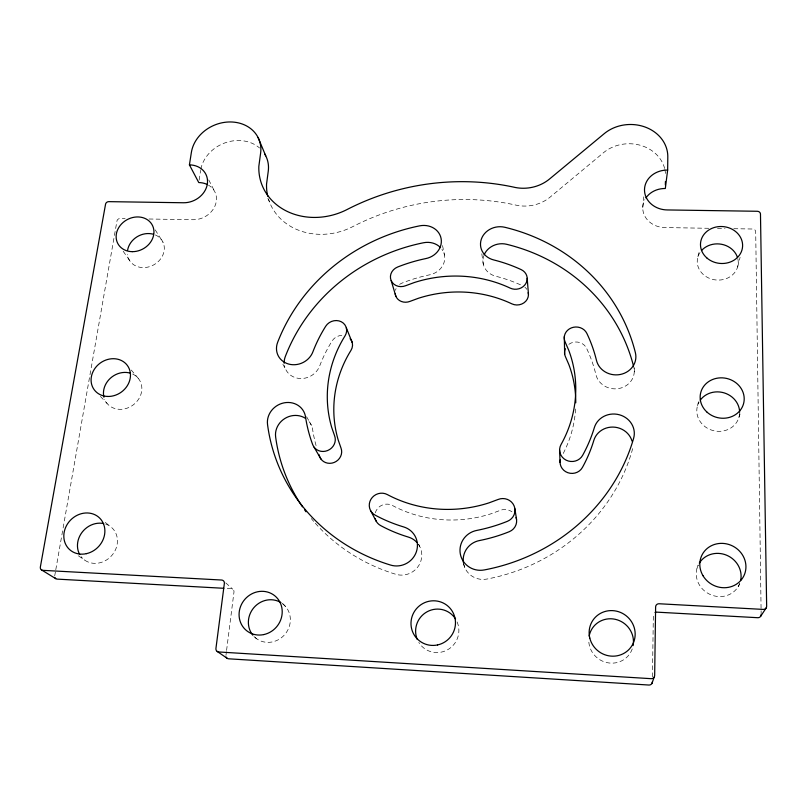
<?xml version="1.0" encoding="UTF-8"?>
<svg xmlns="http://www.w3.org/2000/svg" width="807" height="807" viewBox="0 0 807 807"><rect width="100%" height="100%" fill="white"/><g stroke="black" fill="none" stroke-linecap="round" stroke-linejoin="round"><path stroke-width="0.61" stroke-dasharray="4.04 3.03" d="M652.449 676.831L653.347 615.227A3.389 3.228 33.3 0 1 653.811 613.623M642.755 207.591L643.804 196.787M634.272 371.876L634.938 365.884M225.95 655.385L226.424 651.663M226.575 650.412L233.98 591.995A3.218 2.986 -48.9 0 0 231.316 588.707L225.042 588.364M199.137 180.122L200.63 170.368M54.705 575.916L55.572 570.942M55.794 569.702L116.965 220.957A2.814 2.381 -29 0 1 120.092 218.515L125.125 218.596M697.944 256.818L699.104 250.725M697.52 405.689L698.933 399.99M737.608 266.986L740.09 257.322M738.94 417.34L740.08 413.981M697.066 568.189L698.237 564.981A22.727 21.275 28.6 0 0 710.18 594.487A22.727 21.275 28.6 0 0 739.666 583.683M738.173 586.689L739.767 583.643M149.033 219L193.075 219.726A21.053 17.976 -25.5 0 0 214.874 206.219A21.053 17.976 -25.5 0 0 208.509 185.166M708.717 228.29L664.827 227.564A22.374 19.539 1.2 0 1 644.823 199.702M717.494 228.431L725.019 228.563M733.795 228.704L752.608 229.017A3.057 2.663 6.3 0 1 755.695 231.73L761.082 609.557M78.41 555.811L84.644 560.098M105.233 522.432L110.125 526.325M253.983 636.602L256.717 638.821M225.778 582.906L232.789 589.211M282.49 603.475L285.779 606.773M100.461 396.459L107.028 403.389M131.289 370.07L138.158 378.221M123.199 251.28L130.905 262.295M155.257 229.945L163.034 242.302M306.62 416.775L311.381 425.269M282.884 364.27L285.839 369.646M208.771 179.961L214.944 192.026M418.702 544.2L419.68 546.4M267.904 198.3L269.336 201.568M463.5 563.579L465.084 568.269M442.539 245.59L444.486 255.123M481.809 253.822L483.363 264.464M761.102 610.818L761.152 614.591M200.822 169.238A34.832 29.667 -23 0 1 224.881 142.91A34.832 29.667 -23 0 1 259.572 147.984M664.615 168.431A36.678 31.816 -1.5 0 0 639.507 145.058A36.678 31.816 -1.5 0 0 603.535 152.674L550.162 197.079A35.962 31.342 -7.3 0 1 514.967 204.897A229.117 214.662 -13.4 0 0 352.276 226.878A60.717 52.505 -18.8 0 1 268.63 199.48M664.857 169.45A36.678 31.816 -1.5 0 1 665.482 175.674M341.795 335.379A11.157 10.148 -22.5 0 0 332.151 340.897A149.557 140.085 -13 0 0 319.713 365.894A18.632 16.907 -26 0 1 300.85 378.544A18.632 16.907 -26 0 1 284.427 365.46M316.072 445.595A154.954 144.967 -12.2 0 1 312.662 429.697A19.055 17.572 -30.9 0 0 307.306 419.761M375.295 512.828A11.772 11.268 -29.8 0 1 392.424 505.475A122.079 114.211 -13.5 0 0 491.372 513.666L500.169 510.387A11.913 11.55 -5.1 0 1 511.951 511.789M418.379 544.251A19.882 19.247 -33.8 0 1 417.794 566.968A19.882 19.247 -33.8 0 1 395.793 574.281A182.715 171.084 -13.5 0 1 315.295 523.229M313.671 521.372A182.715 171.084 -13.5 0 1 311.29 518.548M463.5 563.397A20.004 19.61 -11.7 0 0 486.782 579.073A182.715 171.084 -13.5 0 0 632.052 450.82A19.832 18.611 7.4 0 0 632.728 445.999M575.573 408.998A122.089 114.231 -13.6 0 1 563.024 453.877M568.854 344.317A11.5 10.572 -0.9 0 1 586.548 348.241A154.883 145.028 -14.8 0 1 595.909 374.599A19.408 17.855 3.3 0 0 619.07 388.48A19.408 17.855 3.3 0 0 633.808 367.225M524.953 287.282A11.207 10.148 -7 0 1 526.8 289.299M395.46 290.298A11.036 9.956 -15.9 0 1 396.086 288.613M399.647 284.417A11.036 9.956 -15.9 0 1 402.158 283.045A155.388 145.875 -13.3 0 1 429.606 274.824A18.248 16.311 -13.9 0 0 441.933 249.272M520.444 284.8A149.537 140.136 -13.9 0 0 495.891 276.266A18.44 16.523 -8.5 0 1 483.736 255.9M132.671 374.045A20.024 17.572 -36.2 0 1 134.88 403.55A20.024 17.572 -36.2 0 1 104.668 399.435M105.707 524.106A21.194 18.843 -46.3 0 1 112.859 554.187A21.194 18.843 -46.3 0 1 81.093 556.669M155.388 234.968A19.075 16.332 -29.1 0 1 155.761 263.617A19.075 16.332 -29.1 0 1 127.486 254.538M632.234 648.939A22.657 21.89 38.6 0 1 607.046 662.638A22.657 21.89 38.6 0 1 588.757 639.527M457.125 621.965A21.85 21.527 -54.9 0 1 447.199 649.998A21.85 21.527 -54.9 0 1 418.813 642.463M282.712 603.797A21.809 20.478 -52 0 1 284.77 634.544A21.809 20.478 -52 0 1 254.245 636.753M737.84 258.744A20.538 18.087 5.7 0 1 714.488 279.787A20.538 18.087 5.7 0 1 699.992 252.52M739.605 413.275A21.517 19.64 13.2 0 1 712.732 430.474A21.517 19.64 13.2 0 1 699.134 401.916"/><path stroke-width="1.21" d="M665.361 184.995L665.412 181.494M645.913 197.907A22.374 19.539 1.2 0 1 665.321 188.495L667.651 170.065L667.803 156.982A37.626 32.451 -1.8 0 0 645.186 127.062A37.626 32.451 -1.8 0 0 604.241 133.649L549.506 179.033A36.88 31.957 -7.5 0 1 513.393 187.063A235.362 219.625 -13.6 0 0 346.576 209.78A62.23 53.494 -18.8 0 1 258.835 166.353L260.621 153.098A35.7 30.202 -22.9 0 0 230.499 121.958A35.7 30.202 -22.9 0 0 191.37 152.432L189.423 164.87L198.764 182.564A21.053 17.976 -25.5 0 1 207.429 184.581M651.905 683.529L654.174 677.123M760.719 616.215L766.206 607.873M223.781 588.293L57.115 579.113A3.208 2.825 -48.8 0 1 54.826 577.449M41.379 569.833L55.713 578.629M217.164 651.42L227.15 658.28M314.084 447.199L321.035 459.153M370.766 510.942L376.334 521.443M258.079 137.523L265.745 155.852M346.324 327.874L352.235 342.541M391.163 280.584A11.328 10.158 -16 0 0 405.699 285.708L414.132 282.591A125.448 116.914 -13.7 0 1 510.185 288.109A11.5 10.36 -7.3 0 0 525.801 283.61A11.5 10.36 -7.3 0 0 521.191 269.629A153.612 143.353 -14 0 0 493.793 259.955A18.924 16.866 -8.7 0 1 481.315 239.245A18.924 16.866 -8.7 0 1 504.829 227.281A187.688 175.028 -13.6 0 1 635.391 352.72A19.943 18.268 2.7 0 1 620.25 374.488A19.943 18.268 2.7 0 1 596.454 360.315A159.1 148.367 -14.9 0 0 586.84 333.372A11.812 10.804 -1.3 0 0 571.285 327.924A11.812 10.804 -1.3 0 0 565.213 342.158L568.673 350.117A125.408 116.844 -13.7 0 1 561.036 444.546A12.196 11.52 2.9 0 0 566.131 460.161A12.196 11.52 2.9 0 0 582.604 455.39A153.3 142.768 -14.1 0 0 594.315 427.7A20.387 19.065 6.6 0 1 619.302 414.758A20.387 19.065 6.6 0 1 633.626 438.302A187.688 175.028 -13.6 0 1 484.23 569.944A20.568 20.114 -12.3 0 1 460.323 553.995A20.568 20.114 -12.3 0 1 476.816 530.411A158.646 147.429 -13.8 0 0 507.452 521.292A12.246 11.843 -6 0 0 514.049 505.757A12.246 11.843 -6 0 0 498.04 499.493L488.992 502.862A125.398 116.823 -13.6 0 1 387.32 494.56A12.105 11.54 -29.2 0 0 370.938 499.291A12.105 11.54 -29.2 0 0 375.094 515.108A153.31 142.728 -13.3 0 0 403.591 526.91A20.447 19.731 -32.8 0 1 416.382 551.766A20.447 19.731 -32.8 0 1 390.689 565.102A187.688 175.028 -13.6 0 1 267.531 424.472A19.57 17.966 -30.5 0 1 284.104 402.844A19.57 17.966 -30.5 0 1 305.55 417.058A159.181 148.296 -12.4 0 0 312.702 444.677A11.833 10.995 -29.2 0 0 327.612 450.548A11.833 10.995 -29.2 0 0 334.602 435.79L331.748 427.569A125.438 116.884 -13.6 0 1 345.003 335.914A11.449 10.36 -22.3 0 0 341.25 321.741A11.449 10.36 -22.3 0 0 325.725 326.22A153.633 143.313 -13.1 0 0 312.914 351.791A19.116 17.27 -25.8 0 1 288.765 364.088A19.116 17.27 -25.8 0 1 277.658 342.279A187.688 175.028 -13.6 0 1 419.65 225.849A18.722 16.644 -14 0 1 441.096 238.529A18.722 16.644 -14 0 1 425.793 258.583A159.625 149.255 -13.4 0 0 397.629 267.016A11.328 10.158 -16 0 0 391.163 280.584L395.864 296.29M514.876 508.703L516.551 519.385M527.193 278.324L528.454 294.303M559.624 450.346L560.058 462.492M564.305 336.63L564.658 354.152M761.152 614.591A3.48 3.228 33.6 0 1 757.793 617.708L656.727 612.14A3.389 3.228 33.3 0 0 655.052 612.493M264.656 153.925A34.832 29.667 -23 0 1 268.267 171.134L266.542 184.147A60.717 52.505 -18.8 0 0 267.742 196.262M350.127 338.688A11.157 10.148 -22.5 0 1 350.954 350.409A122.109 114.271 -13.4 0 0 338.204 440.007L340.998 448.036A11.52 10.743 -29.5 0 1 334.219 462.441A11.52 10.743 -29.5 0 1 319.683 456.701A154.954 144.967 -12.2 0 1 318.886 454.502M284.185 363.241A18.632 16.907 -26 0 1 285.315 356.543A182.715 171.084 -13.5 0 1 423.584 242.746A18.248 16.311 -13.9 0 1 440.541 247.608M306.004 511.779A182.715 171.084 -13.5 0 1 304.562 509.802M302.464 506.806A182.715 171.084 -13.5 0 1 275.631 436.9A19.055 17.572 -30.9 0 1 284.841 418.5A19.055 17.572 -30.9 0 1 305.47 418.359M633.515 366.065A182.715 171.084 -13.5 0 0 506.625 244.289A18.44 16.523 -8.5 0 0 484.129 254.871M375.215 518.719A11.772 11.268 -29.8 0 0 380.551 525.518A149.255 139.53 -13.2 0 0 408.302 537.058A19.882 19.247 -33.8 0 1 416.795 542.304M516.087 517.428A11.913 11.55 -5.1 0 1 509.338 531.662A154.45 144.14 -13.7 0 1 479.54 540.529A20.004 19.61 -11.7 0 0 463.349 562.388M560.361 459.576A11.863 11.237 3.7 0 0 567.805 472.69A11.863 11.237 3.7 0 0 582.422 467.445A149.234 139.571 -14 0 0 593.821 440.42A19.832 18.611 7.4 0 1 612.997 427.074A19.832 18.611 7.4 0 1 632.042 441.157M565.324 348.725A11.5 10.572 -0.9 0 0 565.495 356.805L568.864 364.593A122.089 114.231 -13.6 0 1 575.764 402.834M528.222 292.548A11.207 10.148 -7 0 1 523.914 302.857A11.207 10.148 -7 0 1 511.88 303.856A122.119 114.291 -13.5 0 0 418.268 298.318L410.047 301.354A11.036 9.956 -15.9 0 1 395.198 293.778M103.942 397.226A20.024 17.572 -36.2 0 1 110.428 378.19A20.024 17.572 -36.2 0 1 130.452 373.197M79.732 554.591A21.194 18.843 -46.3 0 1 82.223 532.106A21.194 18.843 -46.3 0 1 103.77 523.572M127.617 250.13A19.075 16.332 -29.1 0 1 153.249 234.212M589.14 636.087A22.657 21.89 38.6 0 1 615.166 619.282A22.657 21.89 38.6 0 1 633.122 645.59M417.269 639.457A21.85 21.527 -54.9 0 1 427.296 611.666A21.85 21.527 -54.9 0 1 455.552 618.979M252.803 635.159A21.809 20.478 -52 0 1 253.963 607.55A21.809 20.478 -52 0 1 280.957 602.597M701.485 250.594A20.538 18.087 5.7 0 1 721.68 244.299A20.538 18.087 5.7 0 1 737.527 257.594M700.244 400.181A21.517 19.64 13.2 0 1 724.202 392.898A21.517 19.64 13.2 0 1 739.626 412.246M699.306 563.125A22.727 21.275 28.6 0 1 726.653 555.236A22.727 21.275 28.6 0 1 740.644 580.485M652.379 681.865A3.47 3.319 44.9 0 1 648.929 685.042L228.653 658.805A3.309 3.067 -55.8 0 1 226.162 657.029M667.651 170.065A22.969 19.943 0.9 0 0 644.5 189.706A22.969 19.943 0.9 0 0 667.167 209.941L757.299 211.273A3.147 2.714 6 0 1 760.476 214.037L766.65 606.198A3.581 3.319 32.7 0 1 763.19 609.406L659.107 603.757A3.49 3.319 31.9 0 0 655.617 606.935L654.669 675.409A3.581 3.41 43.7 0 1 651.118 678.677L218.707 651.965A3.399 3.147 -54.9 0 1 215.933 648.455L224.366 583.4A3.309 3.057 -48.1 0 0 221.632 580.031L42.811 570.337A3.299 2.885 -48.3 0 1 40.35 567.049L105.566 204.141A2.885 2.421 -28.8 0 1 108.763 201.649L183.502 202.759A21.587 18.299 -25.3 0 0 207.318 184.087A21.587 18.299 -25.3 0 0 189.423 164.87M702.988 575.704A23.393 21.85 27.6 0 0 742.944 577.55A23.393 21.85 27.6 0 0 722.689 543.383A23.393 21.85 27.6 0 0 702.988 575.704M706.74 411.883A22.122 20.114 12.6 0 0 743.509 403.883A22.122 20.114 12.6 0 0 716.293 378.362A22.122 20.114 12.6 0 0 706.74 411.883M706.771 257.877A21.093 18.48 5.3 0 0 741.946 250.079A21.093 18.48 5.3 0 0 715.92 227.06A21.093 18.48 5.3 0 0 706.771 257.877M263.798 634.574A22.425 21.002 -51.1 0 0 277.547 598.522A22.425 21.002 -51.1 0 0 240.577 606.471A22.425 21.002 -51.1 0 0 263.798 634.574M437.535 644.944A22.475 22.112 -50.9 0 0 449.993 608.155A22.475 22.112 -50.9 0 0 412.175 616.235A22.475 22.112 -50.9 0 0 437.535 644.944M589.786 638.065A23.302 22.515 36.8 0 0 628.058 650.381A23.302 22.515 36.8 0 0 618.606 611.726A23.302 22.515 36.8 0 0 589.786 638.065M132.197 251.663A19.56 16.644 -28.9 0 0 152.654 225.829A19.56 16.644 -28.9 0 0 120.263 225.405A19.56 16.644 -28.9 0 0 132.197 251.663M86.339 553.673A21.779 19.277 -45.8 0 0 101.057 519.637A21.779 19.277 -45.8 0 0 65.66 527.364A21.779 19.277 -45.8 0 0 86.339 553.673M107.684 396.459A20.548 17.946 -35.9 0 0 129.16 368.617A20.548 17.946 -35.9 0 0 95.468 367.679A20.548 17.946 -35.9 0 0 107.684 396.459"/></g></svg>
